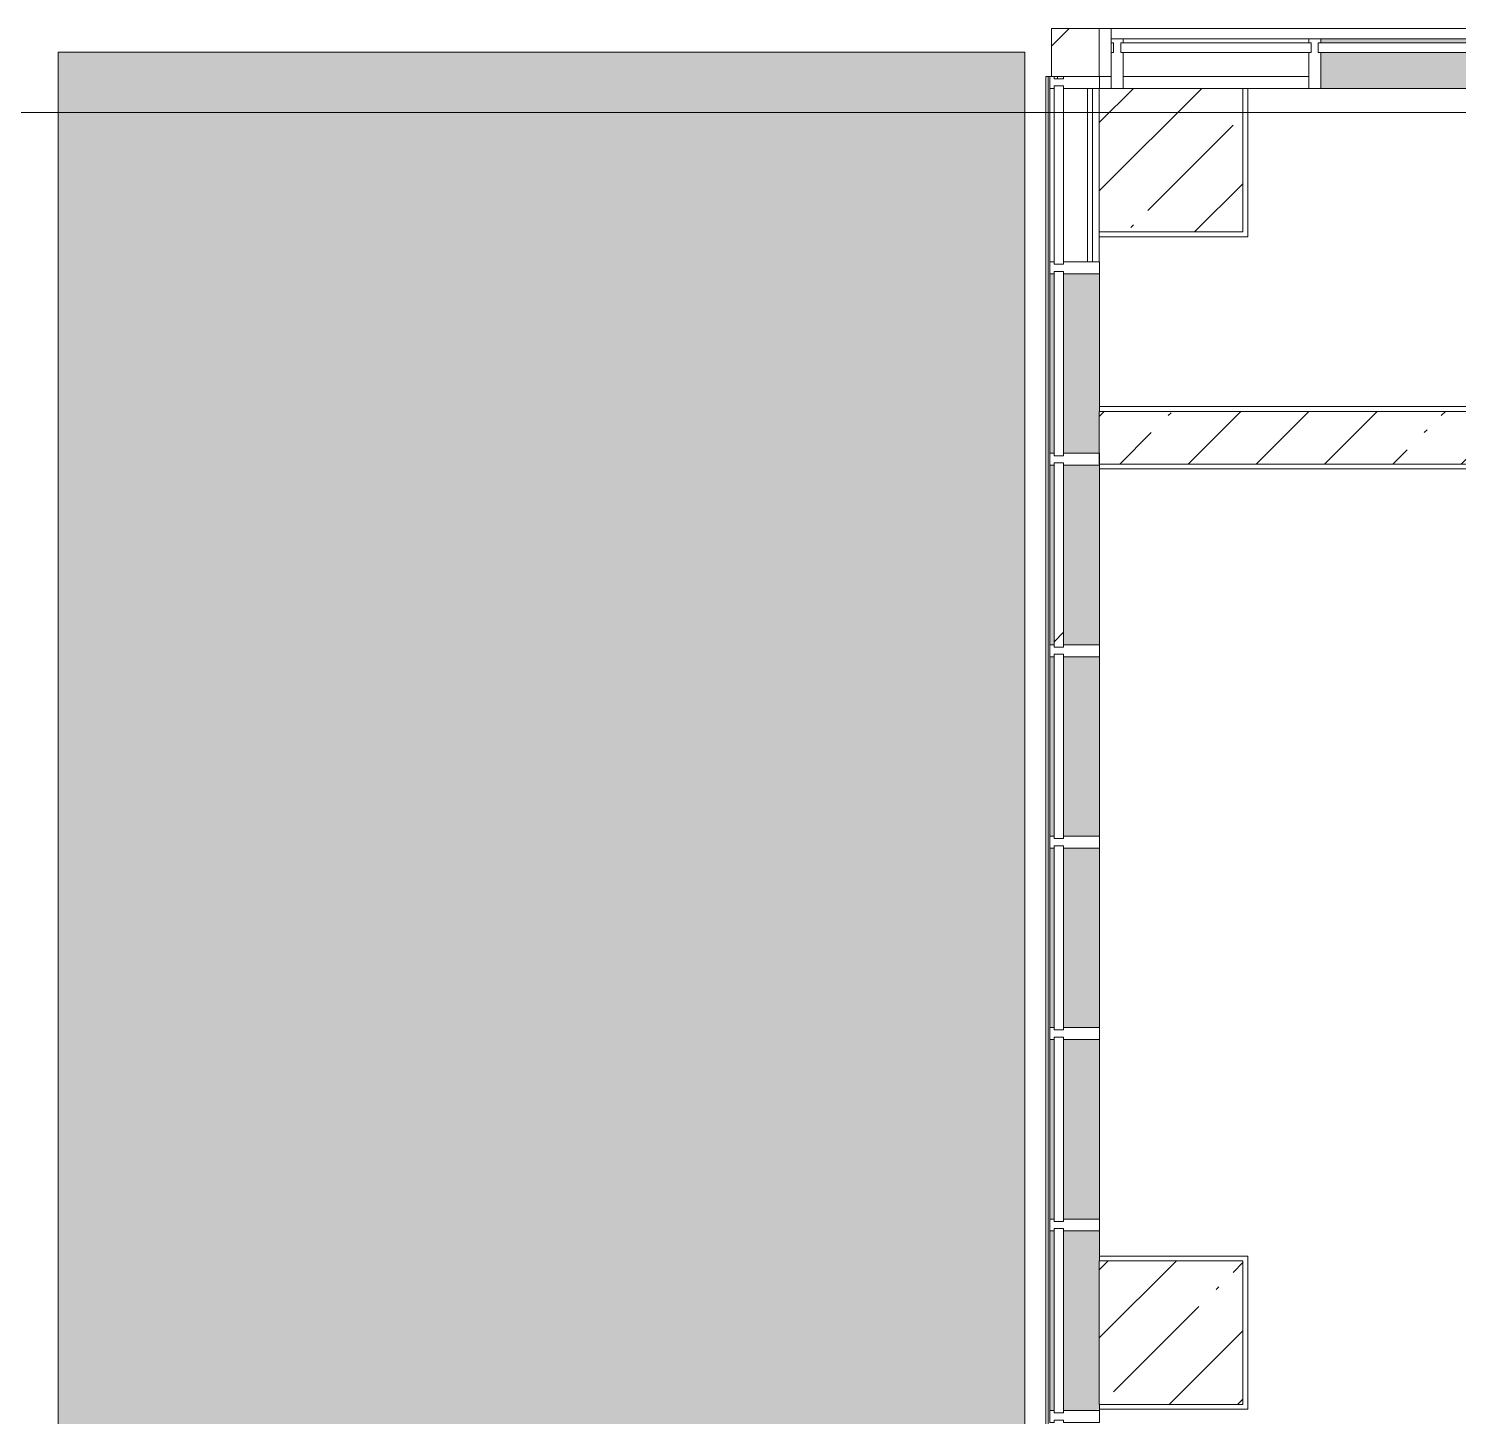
# Model space of a CAD drawing. Header units: millimetres. Extents: x 54725 to 263872, y -8553 to 29614.
# Drawn here: x 136448 to 142422, y 21550 to 27350 of the extents above; entities that cross this region are included whole.
import ezdxf

# ---------------------------------------------------------------- set-up
doc = ezdxf.new("R2010")
doc.units = ezdxf.units.MM
doc.linetypes.add('200_ШТРИХ__ш1_п0_6_', pattern=[80, 50, -30])
for name, color, linetype, lineweight in [('A-DETL', 7, 'Continuous', 5), ('A-DETL-MBND-1', 7, '200_ШТРИХ__ш1_п0_6_', 9), ('A-GLAZ-CURT-3', 7, 'Continuous', 5), ('A-GLAZ-CWMG-3', 7, 'Continuous', 5), ('A-WALL-4', 7, 'Continuous', 5), ('I-WALL-3', 7, 'Continuous', 5), ('S-COLS', 7, 'Continuous', 5), ('Оси', 7, 'Continuous', 9)]:
    doc.layers.add(name, color=color, linetype=linetype, lineweight=lineweight)
for name, color, linetype, lineweight, true_color in [('A-DETL-GENF-2', 7, 'Continuous', 9, 0xeeeeee), ('A-FLOR-1', 7, 'Continuous', 5, 0xaaaaaa), ('A-GLAZ-CWMG-4', 7, 'Continuous', 5, 0x383e42)]:
    doc.layers.add(name, color=color, linetype=linetype, lineweight=lineweight, true_color=true_color)

# ---------------------------------------------------------------- blocks, each defined once
blk = doc.blocks.new('Системная панель - Стекло - 40мм-23999081-Общий план 1 этажа с размещением фрагментов 1_10-1_12')
at = {"layer": 'A-GLAZ-CURT-3'}
for p, q in [((372.5, 40), (-372.5, 40)), ((-372.5, 40), (-372.5, 0)), ((-372.5, 0), (372.5, 0)), ((372.5, 0), (372.5, 40))]:
    blk.add_line(p, q, dxfattribs=at)
blk = doc.blocks.new('Системная панель - Стекло - 40мм-23998914-Общий план 1 этажа с размещением фрагментов 1_10-1_12')
at = {"layer": 'A-GLAZ-CURT-3'}
for p, q in [((385, 40), (-385, 40)), ((-385, 40), (-385, 0)), ((-385, 0), (385, 0)), ((385, 0), (385, 40))]:
    blk.add_line(p, q, dxfattribs=at)
blk = doc.blocks.new('Прямоугольный импост - Импост структурный с накладкой - 160мм-22858573-Общий план 1 этажа с размещением фрагментов 1_10-1_12')
at = {"layer": 'A-GLAZ-CWMG-3'}
for p, q in [((3854.1, 26375.1), (3854.1, 27100.1)), ((4011.1, 26375.1), (4011.1, 27100.1))]:
    blk.add_line(p, q, dxfattribs=at)
blk = doc.blocks.new('Прямоугольный импост - Импост структурный с накладкой - 190мм-23186010-Общий план 1 этажа с размещением фрагментов 1_10-1_12')
at = {"layer": 'A-GLAZ-CWMG-4'}
for points in [[(3861.1, 23175.1), (3871.1, 23175.1), (3871.1, 23925.1), (3854.1, 23925.1), (3854.1, 23175.1)], [(4060, 23175.1), (4061.1, 23175.1), (4060, 23925.1), (3911.1, 23925.1), (3911.1, 23175.1), (4031.1, 23175.1)]]:
    blk.add_hatch(color=256, dxfattribs=at).paths.add_polyline_path(points)
at = {"layer": 'A-GLAZ-CWMG-3'}
for p, q in [((3854.1, 23175.1), (3854.1, 23925.1)), ((4061.1, 23175.1), (4061.1, 23925.1))]:
    blk.add_line(p, q, dxfattribs=at)
blk = doc.blocks.new('Прямоугольный импост - Импост структурный с накладкой - 190мм-22862231-Общий план 1 этажа с размещением фрагментов 1_10-1_12')
at = {"layer": 'A-GLAZ-CWMG-3'}
for p, q in [((0, 17), (-50, 17)), ((-50, 17), (-50, 0)), ((-50, 0), (-40, 0)), ((-40, 0), (-40, -40)), ((-10, -40), (-10, 0)), ((-10, 0), (-0.1, 0)), ((0, 11.1), (0, 17)), ((-40, -40), (-50, -40)), ((-50, -40), (-50, -190)), ((-0.1, -40), (-10, -40)), ((-50, -190), (0, -190))]:
    blk.add_line(p, q, dxfattribs=at)
blk = doc.blocks.new('Прямоугольный импост - Импост структурный с накладкой - 190мм-22862219-Общий план 1 этажа с размещением фрагментов 1_10-1_12')
at = {"layer": 'A-GLAZ-CWMG-3'}
for p, q in [((-25, 0), (-25, 17)), ((-25, 17), (25, 17)), ((-15, 0), (-25, 0)), ((-15, -40), (-15, 0)), ((25, 0), (15, 0)), ((15, 0), (15, -40)), ((25, 17), (25, 0)), ((-25, -190), (-25, -40)), ((-25, -40), (-15, -40)), ((15, -40), (25, -40)), ((25, -40), (25, -190)), ((25, -190), (-25, -190))]:
    blk.add_line(p, q, dxfattribs=at)
blk = doc.blocks.new('Системная панель - Стекло - 40мм-V137-Общий план 1 этажа с размещением фрагментов 1_10-1_12')
at = {"layer": 'A-GLAZ-CURT-3'}
for p, q in [((385, 40), (-385, 40)), ((-385, 40), (-385, 0)), ((-385, 0), (385, 0)), ((385, 0), (385, 40))]:
    blk.add_line(p, q, dxfattribs=at)
blk = doc.blocks.new('Системная панель - Стекло - 40мм-V138-Общий план 1 этажа с размещением фрагментов 1_10-1_12')
at = {"layer": 'A-GLAZ-CURT-3'}
h = blk.add_hatch(dxfattribs=at)
h.set_pattern_fill('FP_96', color=256, style=0, pattern_type=2)
h.set_pattern_definition([(135, (23850.1, -4371.1), (-1414.21, -1414.21), [1000, -3000]), (135, (24350.1, -5371.1), (-1414.21, -1414.21), [3000, -1000]), (135, (24850.1, -3371.1), (-1414.21, -1414.21), [1000, -3000])])
h.paths.add_polyline_path([(385, 0), (385, 40), (-385, 38.9), (-385, 0), (345.8, 0)])
for p, q in [((385, 40), (-385, 40)), ((-385, 40), (-385, 0)), ((-385, 0), (385, 0)), ((385, 0), (385, 40))]:
    blk.add_line(p, q, dxfattribs=at)
blk = doc.blocks.new('Системная панель - Стекло - 40мм-22856066-Общий план 1 этажа с размещением фрагментов 1_10-1_12')
at = {"layer": 'A-GLAZ-CURT-3'}
for p, q in [((397.5, 0), (-397.5, 0)), ((-397.5, 0), (-397.5, -40)), ((397.5, -40), (397.5, 0)), ((-397.5, -40), (397.5, -40))]:
    blk.add_line(p, q, dxfattribs=at)
blk = doc.blocks.new('Прямоугольный импост - Импост структурный с накладкой - 160мм-22794257-Общий план 1 этажа с размещением фрагментов 1_10-1_12')
at = {"layer": 'A-GLAZ-CWMG-3'}
for p, q in [((4935, 27307), (4160, 27307)), ((4935, 27150), (4160, 27150))]:
    blk.add_line(p, q, dxfattribs=at)
blk = doc.blocks.new('Прямоугольный импост - Импост структурный с накладкой - 190мм-20153675-Общий план 1 этажа с размещением фрагментов 1_10-1_12')
at = {"layer": 'A-GLAZ-CWMG-3'}
for p, q in [((-50, 190), (-50, 40)), ((0, 40), (0, 190)), ((-50, 40), (-40, 40)), ((-40, 0), (-50, 0)), ((-50, 0), (-50, -17)), ((-40, 40), (-40, 0)), ((-10, 0), (-10, 40)), ((-10, 40), (0, 40)), ((0, 0), (-10, 0)), ((0, -17), (0, 0)), ((-50, -17), (0, -17))]:
    blk.add_line(p, q, dxfattribs=at)
blk = doc.blocks.new('Системная панель - Стекло - 40мм-V163-Общий план 1 этажа с размещением фрагментов 1_10-1_12')
at = {"layer": 'A-GLAZ-CURT-3'}
h = blk.add_hatch(dxfattribs=at)
h.set_pattern_fill('FP_112', color=256, style=0, pattern_type=2)
h.set_pattern_definition([(135, (24650.1, -4371.1), (-1414.21, -1414.21), [1000, -3000]), (135, (25150.1, -5371.1), (-1414.21, -1414.21), [3000, -1000]), (135, (25650.1, -3371.1), (-1414.21, -1414.21), [1000, -3000])])
h.paths.add_polyline_path([(385, 15), (385, 40), (-385, 38.9), (-385, 0), (385, 0)])
for p, q in [((385, 40), (-385, 40)), ((-385, 40), (-385, 0)), ((-385, 0), (385, 0)), ((385, 0), (385, 40))]:
    blk.add_line(p, q, dxfattribs=at)
blk = doc.blocks.new('Прямоугольный импост - Импост структурный с накладкой - 190мм-V164-Общий план 1 этажа с размещением фрагментов 1_10-1_12')
at = {"layer": 'A-GLAZ-CWMG-3'}
for p, q in [((-25, 0), (-25, 17)), ((-25, 17), (25, 17)), ((-15, 0), (-25, 0)), ((-15, -40), (-15, 0)), ((25, 0), (15, 0)), ((15, 0), (15, -40)), ((25, 17), (25, 0)), ((-25, -190), (-25, -40)), ((-25, -40), (-15, -40)), ((15, -40), (25, -40)), ((25, -40), (25, -190)), ((25, -190), (-25, -190))]:
    blk.add_line(p, q, dxfattribs=at)
blk = doc.blocks.new('Системная панель - Стекло - 40мм-V197-Общий план 1 этажа с размещением фрагментов 1_10-1_12')
at = {"layer": 'A-GLAZ-CURT-3'}
for p, q in [((410, 0), (-410, 0)), ((-410, 0), (-410, -40)), ((-410, -40), (410, -40)), ((410, -40), (410, 0))]:
    blk.add_line(p, q, dxfattribs=at)
blk = doc.blocks.new('Прямоугольный импост - Импост структурный с накладкой - 190мм-V168-Общий план 1 этажа с размещением фрагментов 1_10-1_12')
at = {"layer": 'A-GLAZ-CWMG-4'}
for points in [[(8335, 27290), (8335, 27307), (7535, 27307), (7535, 27290)], [(7535, 27100), (8335, 27100), (8335, 27250), (7535, 27250), (7535, 27150)]]:
    blk.add_hatch(color=256, dxfattribs=at).paths.add_polyline_path(points)
at = {"layer": 'A-GLAZ-CWMG-3'}
for p, q in [((8335, 27307), (7535, 27307)), ((8335, 27100), (7535, 27100))]:
    blk.add_line(p, q, dxfattribs=at)
blk = doc.blocks.new('Прямоугольный импост - Импост структурный с накладкой - 190мм-20153693-Общий план 1 этажа с размещением фрагментов 1_10-1_12')
at = {"layer": 'A-GLAZ-CWMG-3'}
for p, q in [((-25, 40), (-25, 190)), ((-25, 190), (25, 190)), ((25, 190), (25, 40)), ((-15, 40), (-25, 40)), ((-25, -17), (-25, 0)), ((-25, 0), (-15, 0)), ((-15, 0), (-15, 40)), ((15, 40), (15, 0)), ((25, 40), (15, 40)), ((15, 0), (25, 0)), ((25, 0), (25, -17)), ((25, -17), (-25, -17))]:
    blk.add_line(p, q, dxfattribs=at)
blk = doc.blocks.new('BSC_Колонна _Прямоугольная - 200х200-22401950-Общий план 1 этажа с размещением фрагментов 1_10-1_12')
at = {"layer": 'S-COLS'}
h = blk.add_hatch(dxfattribs=at)
h.set_pattern_fill('FP_153', color=256, style=0, pattern_type=2)
h.set_pattern_definition([(45, (-3960, -27250), (-176.7767, 176.7767), [])])
h.paths.add_polyline_path([(46.1, -100), (100, -100), (100, 100), (-100, 100), (-98.9, -100), (-48.9, -100)])
for p, q in [((100, 100), (-100, 100)), ((-100, 100), (-100, -100)), ((100, -100), (100, 100)), ((-100, -100), (100, -100))]:
    blk.add_line(p, q, dxfattribs=at)
blk = doc.blocks.new('Системная панель - Стекло - 40мм-V204-Общий план 1 этажа с размещением фрагментов 1_10-1_12')
at = {"layer": 'A-GLAZ-CURT-3'}
for p, q in [((385, 40), (-385, 40)), ((-385, 40), (-385, 0)), ((-385, 0), (385, 0)), ((385, 0), (385, 40))]:
    blk.add_line(p, q, dxfattribs=at)
blk = doc.blocks.new('Прямоугольный импост - Импост структурный с накладкой - 190мм-V205-Общий план 1 этажа с размещением фрагментов 1_10-1_12')
at = {"layer": 'A-GLAZ-CWMG-4'}
for points in [[(3861.1, 25575.1), (3871.1, 25575.1), (3871.1, 26325.1), (3854.1, 26325.1), (3854.1, 25575.1)], [(4045.8, 25575.1), (4060, 25575.1), (4060, 26325.1), (3911.1, 26325.1), (3911.1, 25575.1), (4031.1, 25575.1)]]:
    blk.add_hatch(color=256, dxfattribs=at).paths.add_polyline_path(points)
at = {"layer": 'A-GLAZ-CWMG-3'}
for p, q in [((3854.1, 25575.1), (3854.1, 26325.1)), ((4061.1, 25749.9), (4061.1, 26325.1))]:
    blk.add_line(p, q, dxfattribs=at)
blk = doc.blocks.new('BSC_Колонна _Прямоугольная - 600х600-V211-Общий план 1 этажа с размещением фрагментов 1_10-1_12')
at = {"layer": 'S-COLS'}
h = blk.add_hatch(dxfattribs=at)
h.set_pattern_fill('FP_161', color=256, style=0, pattern_type=2)
h.set_pattern_definition([(45, (-4360, -26800), (-285.123, 285.123), []), (45, (-4074.88, -26800), (-285.123, 285.123), [504.031, -100.806, 16.764, -84.042])])
h.paths.add_polyline_path([(300, -300), (300, 300), (-300, 300), (-300, -300), (-56.2, -300)])
for p, q in [((300, 300), (-300, 300)), ((-300, 300), (-300, -300)), ((300, -300), (300, 300)), ((-300, -300), (300, -300))]:
    blk.add_line(p, q, dxfattribs=at)
blk = doc.blocks.new('BSC_Колонна _Прямоугольная - 600х600-V212-Общий план 1 этажа с размещением фрагментов 1_10-1_12')
at = {"layer": 'S-COLS'}
h = blk.add_hatch(dxfattribs=at)
h.set_pattern_fill('FP_163', color=256, style=0, pattern_type=2)
h.set_pattern_definition([(45, (-4360, -21900), (-285.123, 285.123), []), (45, (-4074.88, -21900), (-285.123, 285.123), [504.031, -100.806, 16.764, -84.042])])
h.paths.add_polyline_path([(44.3, -300), (300, -300), (300, 300), (-300, 300), (-300, -300)])
for p, q in [((300, 300), (-300, 300)), ((-300, 300), (-300, -300)), ((300, -300), (300, 300)), ((-300, -300), (300, -300))]:
    blk.add_line(p, q, dxfattribs=at)
blk = doc.blocks.new('Системная панель - Стекло - 40мм-V225-Общий план 1 этажа с размещением фрагментов 1_10-1_12')
at = {"layer": 'A-GLAZ-CURT-3'}
for p, q in [((385, 40), (-385, 40)), ((-385, 40), (-385, 0)), ((-385, 0), (385, 0)), ((385, 0), (385, 40))]:
    blk.add_line(p, q, dxfattribs=at)
blk = doc.blocks.new('Прямоугольный импост - Импост структурный с накладкой - 190мм-V226-Общий план 1 этажа с размещением фрагментов 1_10-1_12')
at = {"layer": 'A-GLAZ-CWMG-4'}
for points in [[(3861.1, 21575.1), (3871.1, 21575.1), (3871.1, 22325.1), (3854.1, 22325.1), (3854.1, 21575.1)], [(4031.1, 21575.1), (4061.1, 21580), (4060, 22325.1), (3911.1, 22325.1), (3911.1, 21575.1), (4006.1, 21575.1)]]:
    blk.add_hatch(color=256, dxfattribs=at).paths.add_polyline_path(points)
at = {"layer": 'A-GLAZ-CWMG-3'}
for p, q in [((3854.1, 21575.1), (3854.1, 22325.1)), ((4061.1, 22200), (4061.1, 22325.1)), ((4061.1, 21575.1), (4061.1, 21600))]:
    blk.add_line(p, q, dxfattribs=at)
blk = doc.blocks.new('Прямоугольный импост - Импост структурный с накладкой - 170мм-23186685-Общий план 1 этажа с размещением фрагментов 1_10-1_12')
at = {"layer": 'A-GLAZ-CWMG-3'}
for p, q in [((3836.1, 27150.1), (3846.1, 27150.1)), ((3836.1, 20672.1), (3836.1, 27150.1)), ((3846.1, 27150.1), (3854.1, 27150.1)), ((3846.1, 20672.1), (3846.1, 27150.1)), ((3886.1, 27140.1), (3886.1, 27150)), ((3836.1, 19127.1), (3836.1, 20627.1)), ((3846.1, 19127.1), (3846.1, 20627.1)), ((3836.1, 17663.1), (3836.1, 19082.1)), ((3846.1, 17663.1), (3846.1, 19082.1)), ((3836.1, 16118.1), (3836.1, 17618.1)), ((3846.1, 16118.1), (3846.1, 17618.1)), ((3836.1, 15358.1), (3836.1, 16073.1)), ((3846.1, 15358.1), (3846.1, 16073.1)), ((3846.1, 15358.1), (3836.1, 15358.1)), ((3854.1, 15358.1), (3846.1, 15358.1)), ((3886.1, 15358.1), (3871.1, 15358.1)), ((3886.1, 15358.1), (3886.1, 15368.1)), ((3911.1, 15358.1), (3886.1, 15358.1))]:
    blk.add_line(p, q, dxfattribs=at)
blk = doc.blocks.new('Прямоугольный импост - Импост структурный с накладкой - 170мм-23186686-Общий план 1 этажа с размещением фрагментов 1_10-1_12')
at = {"layer": 'A-GLAZ-CWMG-3'}
for p, q in [((4031.1, 27100.1), (4031.1, 26375.1)), ((3886.1, 15358.1), (3871.1, 15358.1))]:
    blk.add_line(p, q, dxfattribs=at)

msp = doc.modelspace()

# ---------------------------------------------------------------- hatches: boundary and pattern name
at = {"layer": 'A-DETL-GENF-2'}
msp.add_hatch(color=256, dxfattribs=at).paths.add_polyline_path([(136571.6, 15380), (140610.7, 15380), (140610.7, 16073.1), (140158.7, 16073.1), (140158.7, 16118.1), (140610.7, 16118.1), (140610.7, 17618.1), (139712.7, 17618.1), (139712.7, 17663.1), (140610.7, 17663.1), (140610.7, 19082.1), (139732.7, 19082.1), (139732.7, 19127.1), (140610.7, 19127.1), (140610.7, 20627.1), (140178.7, 20627.1), (140178.7, 20672.1), (140610.7, 20672.1), (140610.7, 27252), (136571.6, 27252), (136571.6, 15562.3)])
at = {"layer": 'A-WALL-4'}
h = msp.add_hatch(dxfattribs=at)
h.set_pattern_fill('FP_62', color=256, style=0, pattern_type=2)
h.set_pattern_definition([(135, (136861.56, 0), (-176.7767, -176.7767), [])])
h.paths.add_polyline_path([(150571.6, 27150), (150571.6, 27350), (150321.8, 27350), (150321.8, 27150), (150551.6, 27150)])
h.paths.add_polyline_path([(140922, 27150), (140971.6, 27150), (140971.6, 27350), (140921.6, 27350), (140921.6, 27150)])
at = {"layer": 'I-WALL-3'}
h = msp.add_hatch(dxfattribs=at)
h.set_pattern_fill('FP_61', color=256, style=0, pattern_type=2)
h.set_pattern_definition([(45, (136861.56, 0), (-285.123, 285.123), []), (45, (137146.7, 0), (-285.123, 285.123), [504.031, -100.806, 16.764, -84.042])])
h.paths.add_polyline_path([(143141.6, 25530), (146571.6, 25530), (146571.6, 25750), (140921.6, 25750), (140921.6, 25530), (142214.2, 25530)])

# ---------------------------------------------------------------- linework, layer by layer
at = {"layer": 'A-DETL'}
for p, q in [((140610.7, 27252), (136571.6, 27252)), ((136571.6, 27252), (136571.6, 15380)), ((140610.7, 15380), (140610.7, 27252))]:
    msp.add_line(p, q, dxfattribs=at)
at = {"layer": 'A-DETL-MBND-1'}
for p, q in [((140921.6, 27100), (140892.7, 27100)), ((140921.6, 26500), (140921.6, 26374.8))]:
    msp.add_line(p, q, dxfattribs=at)
at = {"layer": 'A-FLOR-1'}
for p, q in [((141796.6, 27100), (141521.6, 27100)), ((141541.6, 27100), (141541.6, 26480)), ((141541.6, 26480), (140921.6, 26480)), ((140921.6, 26480), (140921.6, 26374.8)), ((140922.7, 25770), (146571.6, 25770)), ((143141.6, 25510), (140922.7, 25510)), ((140922.7, 22220), (141541.6, 22220)), ((141541.6, 22220), (141541.6, 21580)), ((141541.6, 21580), (140922.7, 21580))]:
    msp.add_line(p, q, dxfattribs=at)
at = {"layer": 'A-WALL-4'}
for p, q in [((140921.6, 27350), (154671.8, 27350)), ((140971.6, 27150), (140971.6, 27350)), ((140921.6, 27150), (140971.6, 27150))]:
    msp.add_line(p, q, dxfattribs=at)
at = {"layer": 'I-WALL-3'}
for p, q in [((146571.6, 25750), (140921.6, 25750)), ((140921.6, 25750), (140921.6, 25530)), ((140921.6, 25530), (143161.6, 25530))]:
    msp.add_line(p, q, dxfattribs=at)
at = {"layer": 'Оси'}
msp.add_line((133632.8, 27000), (146132.8, 27000), dxfattribs=at)

# ---------------------------------------------------------------- block references
at = {"layer": 'A-GLAZ-CURT-3'}
for name, p in [('Системная панель - Стекло - 40мм-22856066-Общий план 1 этажа с размещением фрагментов 1_10-1_12', (141409.1, 27290)), ('Системная панель - Стекло - 40мм-V197-Общий план 1 этажа с размещением фрагментов 1_10-1_12', (142246.6, 27290))]:
    msp.add_blockref(name, p, dxfattribs=at)
at = {"layer": 'A-GLAZ-CURT-3', "rotation": 269.9999999999999}
for name, p in [('Системная панель - Стекло - 40мм-23999081-Общий план 1 этажа с размещением фрагментов 1_10-1_12', (140732.7, 26737.6)), ('Системная панель - Стекло - 40мм-V204-Общий план 1 этажа с размещением фрагментов 1_10-1_12', (140732.7, 25950.1)), ('Системная панель - Стекло - 40мм-V163-Общий план 1 этажа с размещением фрагментов 1_10-1_12', (140732.7, 25150.1)), ('Системная панель - Стекло - 40мм-V138-Общий план 1 этажа с размещением фрагментов 1_10-1_12', (140732.7, 24350.1)), ('Системная панель - Стекло - 40мм-23998914-Общий план 1 этажа с размещением фрагментов 1_10-1_12', (140732.7, 23550.1)), ('Системная панель - Стекло - 40мм-V137-Общий план 1 этажа с размещением фрагментов 1_10-1_12', (140732.7, 22750.1)), ('Системная панель - Стекло - 40мм-V225-Общий план 1 этажа с размещением фрагментов 1_10-1_12', (140732.7, 21950.1))]:
    msp.add_blockref(name, p, dxfattribs=at)
at = {"layer": 'A-GLAZ-CWMG-3'}
for name, p, rotation in [('Прямоугольный импост - Импост структурный с накладкой - 190мм-20153675-Общий план 1 этажа с размещением фрагментов 1_10-1_12', (140971.6, 27290), 180), ('Прямоугольный импост - Импост структурный с накладкой - 190мм-22862231-Общий план 1 этажа с размещением фрагментов 1_10-1_12', (140732.7, 27150.1), 89.99999999999991)]:
    msp.add_blockref(name, p, dxfattribs=dict(at, rotation=rotation))
for name, p in [('Прямоугольный импост - Импост структурный с накладкой - 160мм-22794257-Общий план 1 этажа с размещением фрагментов 1_10-1_12', (136861.6, 0)), ('Прямоугольный импост - Импост структурный с накладкой - 190мм-V168-Общий план 1 этажа с размещением фрагментов 1_10-1_12', (134311.6, 0)), ('Прямоугольный импост - Импост структурный с накладкой - 170мм-23186685-Общий план 1 этажа с размещением фрагментов 1_10-1_12', (136861.6, 0)), ('Прямоугольный импост - Импост структурный с накладкой - 160мм-22858573-Общий план 1 этажа с размещением фрагментов 1_10-1_12', (136861.6, 0)), ('Прямоугольный импост - Импост структурный с накладкой - 170мм-23186686-Общий план 1 этажа с размещением фрагментов 1_10-1_12', (136861.6, 0)), ('Прямоугольный импост - Импост структурный с накладкой - 190мм-V205-Общий план 1 этажа с размещением фрагментов 1_10-1_12', (136861.6, 0)), ('Прямоугольный импост - Импост структурный с накладкой - 190мм-23186010-Общий план 1 этажа с размещением фрагментов 1_10-1_12', (136861.6, 1600)), ('Прямоугольный импост - Импост структурный с накладкой - 190мм-23186010-Общий план 1 этажа с размещением фрагментов 1_10-1_12', (136861.6, 800)), ('Прямоугольный импост - Импост структурный с накладкой - 190мм-23186010-Общий план 1 этажа с размещением фрагментов 1_10-1_12', (136861.6, 0)), ('Прямоугольный импост - Импост структурный с накладкой - 190мм-23186010-Общий план 1 этажа с размещением фрагментов 1_10-1_12', (136861.6, -800)), ('Прямоугольный импост - Импост структурный с накладкой - 190мм-V226-Общий план 1 этажа с размещением фрагментов 1_10-1_12', (136861.6, 0))]:
    msp.add_blockref(name, p, dxfattribs=at)
at = {"layer": 'A-GLAZ-CWMG-3', "extrusion": (0, 0, -1)}
for name, p, rotation in [('Прямоугольный импост - Импост структурный с накладкой - 190мм-20153693-Общий план 1 этажа с размещением фрагментов 1_10-1_12', (-141821.6, 27290), 180), ('Прямоугольный импост - Импост структурный с накладкой - 190мм-22862219-Общий план 1 этажа с размещением фрагментов 1_10-1_12', (-140732.7, 26350.1), 270.0000000000001), ('Прямоугольный импост - Импост структурный с накладкой - 190мм-V164-Общий план 1 этажа с размещением фрагментов 1_10-1_12', (-140732.7, 25550.1), 270.0000000000001), ('Прямоугольный импост - Импост структурный с накладкой - 190мм-22862219-Общий план 1 этажа с размещением фрагментов 1_10-1_12', (-140732.7, 24750.1), 270.0000000000001), ('Прямоугольный импост - Импост структурный с накладкой - 190мм-22862219-Общий план 1 этажа с размещением фрагментов 1_10-1_12', (-140732.7, 23950.1), 270.0000000000001), ('Прямоугольный импост - Импост структурный с накладкой - 190мм-22862219-Общий план 1 этажа с размещением фрагментов 1_10-1_12', (-140732.7, 23150.1), 270.0000000000001), ('Прямоугольный импост - Импост структурный с накладкой - 190мм-22862219-Общий план 1 этажа с размещением фрагментов 1_10-1_12', (-140732.7, 22350.1), 270.0000000000001), ('Прямоугольный импост - Импост структурный с накладкой - 190мм-22862219-Общий план 1 этажа с размещением фрагментов 1_10-1_12', (-140732.7, 21550.1), 270.0000000000001)]:
    msp.add_blockref(name, p, dxfattribs=dict(at, rotation=rotation))
at = {"layer": 'S-COLS'}
for name, p in [('BSC_Колонна _Прямоугольная - 200х200-22401950-Общий план 1 этажа с размещением фрагментов 1_10-1_12', (140821.6, 27250)), ('BSC_Колонна _Прямоугольная - 600х600-V211-Общий план 1 этажа с размещением фрагментов 1_10-1_12', (141221.6, 26800)), ('BSC_Колонна _Прямоугольная - 600х600-V212-Общий план 1 этажа с размещением фрагментов 1_10-1_12', (141221.6, 21900))]:
    msp.add_blockref(name, p, dxfattribs=at)

doc.saveas('drawing.dxf')
